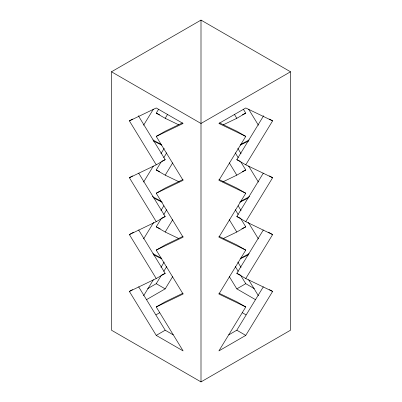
<?xml version="1.0" encoding="UTF-8"?>
<svg xmlns="http://www.w3.org/2000/svg" width="402" height="402" viewBox="0 0 402 402"><rect width="100%" height="100%" fill="white"/><g stroke="black" fill="none" stroke-linecap="round" stroke-linejoin="round"><path stroke-width="0.6" d="M143.574 125.238L153.398 109.163M178.619 124.766L165.192 118.304L156.237 113.133L158.534 109.384M165.192 118.304L167.483 114.555M143.574 182.091L153.398 166.016M160.936 153.695L164.207 148.338M179.181 181.89L165.192 175.156L156.237 169.991L161.152 161.951M163.77 157.664L166.719 152.845M165.192 175.156L172.724 162.835M143.574 238.944L153.73 222.336M160.936 210.547L163.88 205.729M178.619 238.471L165.192 232.014L156.237 226.844L161.478 218.271M163.77 214.522L166.719 209.698M165.192 232.014L172.724 219.688M143.574 295.802L153.398 279.727M160.936 267.405L164.207 262.049M219.462 122.881L236.808 131.223L245.763 136.394L218.904 180.327L245.763 193.246L218.904 237.18L245.763 250.099L218.904 294.033L245.763 306.957L218.904 350.891L245.763 335.384L272.616 291.45L269.456 289.626M147.645 288.661L156.237 283.696L161.478 275.124M163.77 271.375L166.719 266.551M263.34 173.111L236.808 216.507L245.763 221.673L272.616 177.739L245.763 164.82L236.808 159.649L263.667 115.721M146.393 299.721L165.192 288.867L172.724 276.546M245.763 164.82L272.616 120.886L269.456 119.062M272.616 291.45L245.763 278.531L236.808 273.36L263.34 229.964M245.763 278.531L272.616 234.597L268.405 232.165M228.753 334.866L236.808 330.213L263.34 286.817M111.48 71.787L201 20.1L290.52 71.787L290.52 330.213L201 381.9L111.48 330.213L111.48 71.787L201 123.469L290.52 71.787M138.333 115.721L165.192 159.649L156.237 164.82L129.384 120.886L132.544 119.062M132.544 289.626L129.384 291.45L156.237 335.384L183.096 350.891L156.237 306.957L183.096 294.033L156.237 250.099L183.096 237.18L156.237 193.246L183.096 180.327L156.237 136.394L165.192 131.223L182.538 122.881M138.66 173.111L165.192 216.507L156.237 221.673L129.384 177.739L132.544 175.915M223.381 124.766L236.808 118.304L245.763 113.133L243.466 109.384M156.237 193.246L165.192 188.081L183.096 179.463M240.496 144.604L249.119 139.946M138.66 229.964L165.192 273.36L156.237 278.531L129.384 234.597L133.595 232.165M222.819 181.89L236.808 175.156L245.763 169.991L240.848 161.951M156.237 250.099L165.192 244.934L183.096 236.321M240.496 201.457L249.677 196.533M223.381 238.471L236.808 232.014L245.763 226.844L240.522 218.271M156.237 306.957L165.192 301.786L183.096 293.174M240.496 258.31L249.119 253.657M155.966 314.866L159.765 312.676M156.237 335.384L165.192 330.213L173.247 334.866M229.276 276.546L236.808 288.867L245.763 283.696L254.355 288.661M129.384 120.886L156.237 107.967L183.096 123.469L156.237 136.394M242.406 114.751L245.763 113.133M161.835 161.267L165.192 159.649M129.384 177.739L156.237 164.82M240.165 145.117L248.557 141.077M242.406 171.604L245.763 169.991M161.272 218.392L165.192 216.507M129.384 234.597L156.237 221.673M239.607 202.241L247.999 198.201M241.843 228.728L245.763 226.844M161.835 274.973L165.192 273.36M129.384 291.45L156.237 278.531M240.165 258.823L248.557 254.788M272.616 120.886L245.763 107.967L218.904 123.469L245.763 136.394M156.237 113.133L159.594 114.751M236.808 159.649L240.165 161.267M152.881 139.946L161.503 144.604M153.443 141.077L161.835 145.117M218.904 179.463L236.808 188.081L245.763 193.246M156.237 169.991L159.594 171.604M236.808 216.507L240.728 218.392M245.763 221.673L272.616 234.597M152.323 196.533L161.503 201.457M154.001 198.201L162.393 202.241M218.904 236.321L236.808 244.934L245.763 250.099M156.237 226.844L160.157 228.728M236.808 273.36L240.165 274.973M152.881 253.657L161.503 258.31M153.443 254.788L161.835 258.823M218.904 293.174L236.808 301.786L245.763 306.957M269.456 175.915L272.616 177.739M236.808 288.867L255.607 299.721M242.235 312.676L246.034 314.866M156.237 283.696L165.192 288.867M236.808 330.213L245.763 335.384M248.602 109.163L258.426 125.238M234.517 114.555L236.808 118.304M237.793 148.338L241.064 153.695M248.602 166.016L258.426 182.091M235.281 152.845L238.23 157.664M229.276 162.835L236.808 175.156M238.12 205.729L241.064 210.547M248.27 222.336L258.426 238.944M235.281 209.698L238.23 214.522M229.276 219.688L236.808 232.014M237.793 262.049L241.064 267.405M248.602 279.727L258.426 295.802M235.281 266.551L238.23 271.375M240.522 275.124L245.763 283.696M138.66 286.817L165.192 330.213M201 20.1L201 381.9"/></g></svg>
